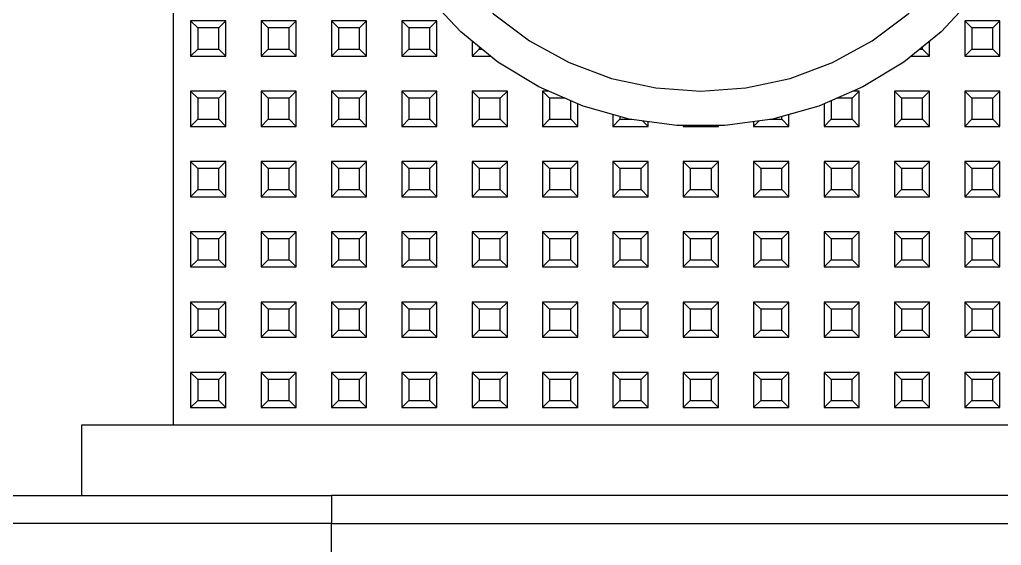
# Model space of a CAD drawing. Header units: millimetres. Extents: x 0 to 156, y 0 to 155.
# Drawn here: x 58.64 to 86.54, y 119.08 to 134.04 of the extents above; entities that cross this region are included whole.
import ezdxf

# ---------------------------------------------------------------- set-up
doc = ezdxf.new("R2010")
doc.units = ezdxf.units.MM

# ---------------------------------------------------------------- blocks, each defined once
blk = doc.blocks.new('CHINT_70dbcf6fe7c4519691b3c42ff544d895_FACE_0')
at = {"color": 141, "linetype": 'Continuous', "true_color": 0x40d9ff}
for p, q in [((63.7, 133.8), (63.5, 134)), ((63.5, 134), (63.5, 133)), ((64.5, 134), (63.5, 134)), ((64.3, 133.8), (64.5, 134)), ((64.5, 133), (64.5, 134)), ((65.7, 133.8), (65.5, 134)), ((65.5, 134), (65.5, 133)), ((66.5, 134), (65.5, 134)), ((66.3, 133.8), (66.5, 134)), ((66.5, 133), (66.5, 134)), ((67.7, 133.8), (67.5, 134)), ((67.5, 134), (67.5, 133)), ((68.5, 134), (67.5, 134)), ((68.3, 133.8), (68.5, 134)), ((68.5, 133), (68.5, 134)), ((69.7, 133.8), (69.5, 134)), ((69.5, 134), (69.5, 133)), ((70.5, 134), (69.5, 134)), ((70.3, 133.8), (70.5, 134)), ((70.5, 133), (70.5, 134)), ((85.7, 133.8), (85.5, 134)), ((85.5, 134), (85.5, 133)), ((86.5, 134), (85.5, 134)), ((86.3, 133.8), (86.5, 134)), ((86.5, 133), (86.5, 134)), ((63.7, 133.8), (63.7, 133.2)), ((64.3, 133.8), (63.7, 133.8)), ((64.3, 133.2), (64.3, 133.8)), ((65.7, 133.8), (65.7, 133.2)), ((66.3, 133.8), (65.7, 133.8)), ((66.3, 133.2), (66.3, 133.8)), ((67.7, 133.8), (67.7, 133.2)), ((68.3, 133.8), (67.7, 133.8)), ((68.3, 133.2), (68.3, 133.8)), ((69.7, 133.8), (69.7, 133.2)), ((70.3, 133.8), (69.7, 133.8)), ((70.3, 133.2), (70.3, 133.8)), ((85.7, 133.8), (85.7, 133.2)), ((86.3, 133.8), (85.7, 133.8)), ((86.3, 133.2), (86.3, 133.8)), ((71.5, 133.427), (71.5, 133)), ((84.5, 133), (84.5, 133.427)), ((63.7, 133.2), (63.5, 133)), ((63.7, 133.2), (64.3, 133.2)), ((64.3, 133.2), (64.5, 133)), ((65.7, 133.2), (65.5, 133)), ((65.7, 133.2), (66.3, 133.2)), ((66.3, 133.2), (66.5, 133)), ((67.7, 133.2), (67.5, 133)), ((67.7, 133.2), (68.3, 133.2)), ((68.3, 133.2), (68.5, 133)), ((69.7, 133.2), (69.5, 133)), ((69.7, 133.2), (70.3, 133.2)), ((70.3, 133.2), (70.5, 133)), ((71.7, 133.2), (71.5, 133)), ((71.7, 133.264), (71.7, 133.2)), ((71.7, 133.2), (71.779, 133.2)), ((84.221, 133.2), (84.3, 133.2)), ((84.3, 133.2), (84.3, 133.264)), ((84.3, 133.2), (84.5, 133)), ((85.7, 133.2), (85.5, 133)), ((85.7, 133.2), (86.3, 133.2)), ((86.3, 133.2), (86.5, 133)), ((63.5, 133), (64.5, 133)), ((65.5, 133), (66.5, 133)), ((67.5, 133), (68.5, 133)), ((69.5, 133), (70.5, 133)), ((71.5, 133), (72.025, 133)), ((83.975, 133), (84.5, 133)), ((85.5, 133), (86.5, 133)), ((63.7, 131.8), (63.5, 132)), ((63.5, 132), (63.5, 131)), ((64.5, 132), (63.5, 132)), ((64.3, 131.8), (64.5, 132)), ((64.5, 131), (64.5, 132)), ((65.7, 131.8), (65.5, 132)), ((65.5, 132), (65.5, 131)), ((66.5, 132), (65.5, 132)), ((66.3, 131.8), (66.5, 132)), ((66.5, 131), (66.5, 132)), ((67.7, 131.8), (67.5, 132)), ((67.5, 132), (67.5, 131)), ((68.5, 132), (67.5, 132)), ((68.3, 131.8), (68.5, 132)), ((68.5, 131), (68.5, 132)), ((69.7, 131.8), (69.5, 132)), ((69.5, 132), (69.5, 131)), ((70.5, 132), (69.5, 132)), ((70.3, 131.8), (70.5, 132)), ((70.5, 131), (70.5, 132)), ((71.7, 131.8), (71.5, 132)), ((71.5, 132), (71.5, 131)), ((72.5, 132), (71.5, 132)), ((72.3, 131.8), (72.5, 132)), ((72.5, 131), (72.5, 132)), ((73.7, 131.8), (73.5, 132)), ((73.5, 132), (73.5, 131)), ((73.678, 132), (73.5, 132)), ((82.3, 131.8), (82.5, 132)), ((82.5, 132), (82.322, 132)), ((82.5, 131), (82.5, 132)), ((83.7, 131.8), (83.5, 132)), ((83.5, 132), (83.5, 131)), ((84.5, 132), (83.5, 132)), ((84.3, 131.8), (84.5, 132)), ((84.5, 131), (84.5, 132)), ((85.7, 131.8), (85.5, 132)), ((85.5, 132), (85.5, 131)), ((86.5, 132), (85.5, 132)), ((86.3, 131.8), (86.5, 132)), ((86.5, 131), (86.5, 132)), ((63.7, 131.8), (63.7, 131.2)), ((64.3, 131.8), (63.7, 131.8)), ((64.3, 131.2), (64.3, 131.8)), ((65.7, 131.8), (65.7, 131.2)), ((66.3, 131.8), (65.7, 131.8)), ((66.3, 131.2), (66.3, 131.8)), ((67.7, 131.8), (67.7, 131.2)), ((68.3, 131.8), (67.7, 131.8)), ((68.3, 131.2), (68.3, 131.8)), ((69.7, 131.8), (69.7, 131.2)), ((70.3, 131.8), (69.7, 131.8)), ((70.3, 131.2), (70.3, 131.8)), ((71.7, 131.8), (71.7, 131.2)), ((72.3, 131.8), (71.7, 131.8)), ((72.3, 131.2), (72.3, 131.8)), ((73.7, 131.8), (73.7, 131.2)), ((74.139, 131.8), (73.7, 131.8)), ((74.3, 131.2), (74.3, 131.73)), ((81.7, 131.73), (81.7, 131.2)), ((82.3, 131.8), (81.861, 131.8)), ((82.3, 131.2), (82.3, 131.8)), ((83.7, 131.8), (83.7, 131.2)), ((84.3, 131.8), (83.7, 131.8)), ((84.3, 131.2), (84.3, 131.8)), ((85.7, 131.8), (85.7, 131.2)), ((86.3, 131.8), (85.7, 131.8)), ((86.3, 131.2), (86.3, 131.8)), ((74.5, 131), (74.5, 131.643)), ((81.5, 131.643), (81.5, 131)), ((63.7, 131.2), (63.5, 131)), ((63.7, 131.2), (64.3, 131.2)), ((64.3, 131.2), (64.5, 131)), ((65.7, 131.2), (65.5, 131)), ((65.7, 131.2), (66.3, 131.2)), ((66.3, 131.2), (66.5, 131)), ((67.7, 131.2), (67.5, 131)), ((67.7, 131.2), (68.3, 131.2)), ((68.3, 131.2), (68.5, 131)), ((69.7, 131.2), (69.5, 131)), ((69.7, 131.2), (70.3, 131.2)), ((70.3, 131.2), (70.5, 131)), ((71.7, 131.2), (71.5, 131)), ((71.7, 131.2), (72.3, 131.2)), ((72.3, 131.2), (72.5, 131)), ((73.7, 131.2), (73.5, 131)), ((73.7, 131.2), (74.3, 131.2)), ((74.3, 131.2), (74.5, 131)), ((75.5, 131.34), (75.5, 131)), ((75.7, 131.2), (75.5, 131)), ((75.7, 131.284), (75.7, 131.2)), ((75.7, 131.2), (76.032, 131.2)), ((76.343, 131.157), (76.5, 131)), ((76.5, 131), (76.5, 131.136)), ((79.657, 131.157), (79.5, 131)), ((79.5, 131.136), (79.5, 131)), ((79.968, 131.2), (80.3, 131.2)), ((80.3, 131.2), (80.3, 131.284)), ((80.3, 131.2), (80.5, 131)), ((80.5, 131), (80.5, 131.34)), ((81.7, 131.2), (81.5, 131)), ((81.7, 131.2), (82.3, 131.2)), ((82.3, 131.2), (82.5, 131)), ((83.7, 131.2), (83.5, 131)), ((83.7, 131.2), (84.3, 131.2)), ((84.3, 131.2), (84.5, 131)), ((85.7, 131.2), (85.5, 131)), ((85.7, 131.2), (86.3, 131.2)), ((86.3, 131.2), (86.5, 131)), ((63.5, 131), (64.5, 131)), ((65.5, 131), (66.5, 131)), ((67.5, 131), (68.5, 131)), ((69.5, 131), (70.5, 131)), ((71.5, 131), (72.5, 131)), ((73.5, 131), (74.5, 131)), ((75.5, 131), (76.5, 131)), ((77.523, 131.023), (77.5, 131)), ((77.5, 131.023), (77.5, 131)), ((77.5, 131), (78.5, 131)), ((78.477, 131.023), (78.5, 131)), ((78.5, 131), (78.5, 131.023)), ((79.5, 131), (80.5, 131)), ((81.5, 131), (82.5, 131)), ((83.5, 131), (84.5, 131)), ((85.5, 131), (86.5, 131)), ((63.7, 129.8), (63.5, 130)), ((63.5, 130), (63.5, 129)), ((64.5, 130), (63.5, 130)), ((63.7, 129.8), (63.7, 129.2)), ((64.3, 129.8), (63.7, 129.8)), ((64.3, 129.8), (64.5, 130)), ((64.3, 129.2), (64.3, 129.8)), ((64.5, 129), (64.5, 130)), ((65.7, 129.8), (65.5, 130)), ((65.5, 130), (65.5, 129)), ((66.5, 130), (65.5, 130)), ((65.7, 129.8), (65.7, 129.2)), ((66.3, 129.8), (65.7, 129.8)), ((66.3, 129.8), (66.5, 130)), ((66.3, 129.2), (66.3, 129.8)), ((66.5, 129), (66.5, 130)), ((67.7, 129.8), (67.5, 130)), ((67.5, 130), (67.5, 129)), ((68.5, 130), (67.5, 130)), ((67.7, 129.8), (67.7, 129.2)), ((68.3, 129.8), (67.7, 129.8)), ((68.3, 129.8), (68.5, 130)), ((68.3, 129.2), (68.3, 129.8)), ((68.5, 129), (68.5, 130)), ((69.7, 129.8), (69.5, 130)), ((69.5, 130), (69.5, 129)), ((70.5, 130), (69.5, 130)), ((69.7, 129.8), (69.7, 129.2)), ((70.3, 129.8), (69.7, 129.8)), ((70.3, 129.8), (70.5, 130)), ((70.3, 129.2), (70.3, 129.8)), ((70.5, 129), (70.5, 130)), ((71.7, 129.8), (71.5, 130)), ((71.5, 130), (71.5, 129)), ((72.5, 130), (71.5, 130)), ((71.7, 129.8), (71.7, 129.2)), ((72.3, 129.8), (71.7, 129.8)), ((72.3, 129.8), (72.5, 130)), ((72.3, 129.2), (72.3, 129.8)), ((72.5, 129), (72.5, 130)), ((73.7, 129.8), (73.5, 130)), ((73.5, 130), (73.5, 129)), ((74.5, 130), (73.5, 130)), ((73.7, 129.8), (73.7, 129.2)), ((74.3, 129.8), (73.7, 129.8)), ((74.3, 129.8), (74.5, 130)), ((74.3, 129.2), (74.3, 129.8)), ((74.5, 129), (74.5, 130)), ((75.7, 129.8), (75.5, 130)), ((75.5, 130), (75.5, 129)), ((76.5, 130), (75.5, 130)), ((75.7, 129.8), (75.7, 129.2)), ((76.3, 129.8), (75.7, 129.8)), ((76.3, 129.8), (76.5, 130)), ((76.3, 129.2), (76.3, 129.8)), ((76.5, 129), (76.5, 130)), ((77.7, 129.8), (77.5, 130)), ((77.5, 130), (77.5, 129)), ((78.5, 130), (77.5, 130)), ((77.7, 129.8), (77.7, 129.2)), ((78.3, 129.8), (77.7, 129.8)), ((78.3, 129.8), (78.5, 130)), ((78.3, 129.2), (78.3, 129.8)), ((78.5, 129), (78.5, 130)), ((79.7, 129.8), (79.5, 130)), ((79.5, 130), (79.5, 129)), ((80.5, 130), (79.5, 130)), ((79.7, 129.8), (79.7, 129.2)), ((80.3, 129.8), (79.7, 129.8)), ((80.3, 129.8), (80.5, 130)), ((80.3, 129.2), (80.3, 129.8)), ((80.5, 129), (80.5, 130)), ((81.7, 129.8), (81.5, 130)), ((81.5, 130), (81.5, 129)), ((82.5, 130), (81.5, 130)), ((81.7, 129.8), (81.7, 129.2)), ((82.3, 129.8), (81.7, 129.8)), ((82.3, 129.8), (82.5, 130)), ((82.3, 129.2), (82.3, 129.8)), ((82.5, 129), (82.5, 130)), ((83.7, 129.8), (83.5, 130)), ((83.5, 130), (83.5, 129)), ((84.5, 130), (83.5, 130)), ((83.7, 129.8), (83.7, 129.2)), ((84.3, 129.8), (83.7, 129.8)), ((84.3, 129.8), (84.5, 130)), ((84.3, 129.2), (84.3, 129.8)), ((84.5, 129), (84.5, 130)), ((85.7, 129.8), (85.5, 130)), ((85.5, 130), (85.5, 129)), ((86.5, 130), (85.5, 130)), ((85.7, 129.8), (85.7, 129.2)), ((86.3, 129.8), (85.7, 129.8)), ((86.3, 129.8), (86.5, 130)), ((86.3, 129.2), (86.3, 129.8)), ((86.5, 129), (86.5, 130)), ((63.7, 129.2), (63.5, 129)), ((63.7, 129.2), (64.3, 129.2)), ((64.3, 129.2), (64.5, 129)), ((65.7, 129.2), (65.5, 129)), ((65.7, 129.2), (66.3, 129.2)), ((66.3, 129.2), (66.5, 129)), ((67.7, 129.2), (67.5, 129)), ((67.7, 129.2), (68.3, 129.2)), ((68.3, 129.2), (68.5, 129)), ((69.7, 129.2), (69.5, 129)), ((69.7, 129.2), (70.3, 129.2)), ((70.3, 129.2), (70.5, 129)), ((71.7, 129.2), (71.5, 129)), ((71.7, 129.2), (72.3, 129.2)), ((72.3, 129.2), (72.5, 129)), ((73.7, 129.2), (73.5, 129)), ((73.7, 129.2), (74.3, 129.2)), ((74.3, 129.2), (74.5, 129)), ((75.7, 129.2), (75.5, 129)), ((75.7, 129.2), (76.3, 129.2)), ((76.3, 129.2), (76.5, 129)), ((77.7, 129.2), (77.5, 129)), ((77.7, 129.2), (78.3, 129.2)), ((78.3, 129.2), (78.5, 129)), ((79.7, 129.2), (79.5, 129)), ((79.7, 129.2), (80.3, 129.2)), ((80.3, 129.2), (80.5, 129)), ((81.7, 129.2), (81.5, 129)), ((81.7, 129.2), (82.3, 129.2)), ((82.3, 129.2), (82.5, 129)), ((83.7, 129.2), (83.5, 129)), ((83.7, 129.2), (84.3, 129.2)), ((84.3, 129.2), (84.5, 129)), ((85.7, 129.2), (85.5, 129)), ((85.7, 129.2), (86.3, 129.2)), ((86.3, 129.2), (86.5, 129)), ((63.5, 129), (64.5, 129)), ((65.5, 129), (66.5, 129)), ((67.5, 129), (68.5, 129)), ((69.5, 129), (70.5, 129)), ((71.5, 129), (72.5, 129)), ((73.5, 129), (74.5, 129)), ((75.5, 129), (76.5, 129)), ((77.5, 129), (78.5, 129)), ((79.5, 129), (80.5, 129)), ((81.5, 129), (82.5, 129)), ((83.5, 129), (84.5, 129)), ((85.5, 129), (86.5, 129)), ((63.7, 127.8), (63.5, 128)), ((63.5, 128), (63.5, 127)), ((64.5, 128), (63.5, 128)), ((63.7, 127.8), (63.7, 127.2)), ((64.3, 127.8), (63.7, 127.8)), ((64.3, 127.8), (64.5, 128)), ((64.3, 127.2), (64.3, 127.8)), ((64.5, 127), (64.5, 128)), ((65.7, 127.8), (65.5, 128)), ((65.5, 128), (65.5, 127)), ((66.5, 128), (65.5, 128)), ((65.7, 127.8), (65.7, 127.2)), ((66.3, 127.8), (65.7, 127.8)), ((66.3, 127.8), (66.5, 128)), ((66.3, 127.2), (66.3, 127.8)), ((66.5, 127), (66.5, 128)), ((67.7, 127.8), (67.5, 128)), ((67.5, 128), (67.5, 127)), ((68.5, 128), (67.5, 128)), ((67.7, 127.8), (67.7, 127.2)), ((68.3, 127.8), (67.7, 127.8)), ((68.3, 127.8), (68.5, 128)), ((68.3, 127.2), (68.3, 127.8)), ((68.5, 127), (68.5, 128)), ((69.7, 127.8), (69.5, 128)), ((69.5, 128), (69.5, 127)), ((70.5, 128), (69.5, 128)), ((69.7, 127.8), (69.7, 127.2)), ((70.3, 127.8), (69.7, 127.8)), ((70.3, 127.8), (70.5, 128)), ((70.3, 127.2), (70.3, 127.8)), ((70.5, 127), (70.5, 128)), ((71.7, 127.8), (71.5, 128)), ((71.5, 128), (71.5, 127)), ((72.5, 128), (71.5, 128)), ((71.7, 127.8), (71.7, 127.2)), ((72.3, 127.8), (71.7, 127.8)), ((72.3, 127.8), (72.5, 128)), ((72.3, 127.2), (72.3, 127.8)), ((72.5, 127), (72.5, 128)), ((73.7, 127.8), (73.5, 128)), ((73.5, 128), (73.5, 127)), ((74.5, 128), (73.5, 128)), ((73.7, 127.8), (73.7, 127.2)), ((74.3, 127.8), (73.7, 127.8)), ((74.3, 127.8), (74.5, 128)), ((74.3, 127.2), (74.3, 127.8)), ((74.5, 127), (74.5, 128)), ((75.7, 127.8), (75.5, 128)), ((75.5, 128), (75.5, 127)), ((76.5, 128), (75.5, 128)), ((75.7, 127.8), (75.7, 127.2)), ((76.3, 127.8), (75.7, 127.8)), ((76.3, 127.8), (76.5, 128)), ((76.3, 127.2), (76.3, 127.8)), ((76.5, 127), (76.5, 128)), ((77.7, 127.8), (77.5, 128)), ((77.5, 128), (77.5, 127)), ((78.5, 128), (77.5, 128)), ((77.7, 127.8), (77.7, 127.2)), ((78.3, 127.8), (77.7, 127.8)), ((78.3, 127.8), (78.5, 128)), ((78.3, 127.2), (78.3, 127.8)), ((78.5, 127), (78.5, 128)), ((79.7, 127.8), (79.5, 128)), ((79.5, 128), (79.5, 127)), ((80.5, 128), (79.5, 128)), ((79.7, 127.8), (79.7, 127.2)), ((80.3, 127.8), (79.7, 127.8)), ((80.3, 127.8), (80.5, 128)), ((80.3, 127.2), (80.3, 127.8)), ((80.5, 127), (80.5, 128)), ((81.7, 127.8), (81.5, 128)), ((81.5, 128), (81.5, 127)), ((82.5, 128), (81.5, 128)), ((81.7, 127.8), (81.7, 127.2)), ((82.3, 127.8), (81.7, 127.8)), ((82.3, 127.8), (82.5, 128)), ((82.3, 127.2), (82.3, 127.8)), ((82.5, 127), (82.5, 128)), ((83.7, 127.8), (83.5, 128)), ((83.5, 128), (83.5, 127)), ((84.5, 128), (83.5, 128)), ((83.7, 127.8), (83.7, 127.2)), ((84.3, 127.8), (83.7, 127.8)), ((84.3, 127.8), (84.5, 128)), ((84.3, 127.2), (84.3, 127.8)), ((84.5, 127), (84.5, 128)), ((85.7, 127.8), (85.5, 128)), ((85.5, 128), (85.5, 127)), ((86.5, 128), (85.5, 128)), ((85.7, 127.8), (85.7, 127.2)), ((86.3, 127.8), (85.7, 127.8)), ((86.3, 127.8), (86.5, 128)), ((86.3, 127.2), (86.3, 127.8)), ((86.5, 127), (86.5, 128)), ((63.7, 127.2), (63.5, 127)), ((63.5, 127), (64.5, 127)), ((63.7, 127.2), (64.3, 127.2)), ((64.3, 127.2), (64.5, 127)), ((65.7, 127.2), (65.5, 127)), ((65.5, 127), (66.5, 127)), ((65.7, 127.2), (66.3, 127.2)), ((66.3, 127.2), (66.5, 127)), ((67.7, 127.2), (67.5, 127)), ((67.5, 127), (68.5, 127)), ((67.7, 127.2), (68.3, 127.2)), ((68.3, 127.2), (68.5, 127)), ((69.7, 127.2), (69.5, 127)), ((69.5, 127), (70.5, 127)), ((69.7, 127.2), (70.3, 127.2)), ((70.3, 127.2), (70.5, 127)), ((71.7, 127.2), (71.5, 127)), ((71.5, 127), (72.5, 127)), ((71.7, 127.2), (72.3, 127.2)), ((72.3, 127.2), (72.5, 127)), ((73.7, 127.2), (73.5, 127)), ((73.5, 127), (74.5, 127)), ((73.7, 127.2), (74.3, 127.2)), ((74.3, 127.2), (74.5, 127)), ((75.7, 127.2), (75.5, 127)), ((75.5, 127), (76.5, 127)), ((75.7, 127.2), (76.3, 127.2)), ((76.3, 127.2), (76.5, 127)), ((77.7, 127.2), (77.5, 127)), ((77.5, 127), (78.5, 127)), ((77.7, 127.2), (78.3, 127.2)), ((78.3, 127.2), (78.5, 127)), ((79.7, 127.2), (79.5, 127)), ((79.5, 127), (80.5, 127)), ((79.7, 127.2), (80.3, 127.2)), ((80.3, 127.2), (80.5, 127)), ((81.7, 127.2), (81.5, 127)), ((81.5, 127), (82.5, 127)), ((81.7, 127.2), (82.3, 127.2)), ((82.3, 127.2), (82.5, 127)), ((83.7, 127.2), (83.5, 127)), ((83.5, 127), (84.5, 127)), ((83.7, 127.2), (84.3, 127.2)), ((84.3, 127.2), (84.5, 127)), ((85.7, 127.2), (85.5, 127)), ((85.5, 127), (86.5, 127)), ((85.7, 127.2), (86.3, 127.2)), ((86.3, 127.2), (86.5, 127)), ((63.7, 125.8), (63.5, 126)), ((63.5, 126), (63.5, 125)), ((64.5, 126), (63.5, 126)), ((64.3, 125.8), (64.5, 126)), ((64.5, 125), (64.5, 126)), ((65.7, 125.8), (65.5, 126)), ((65.5, 126), (65.5, 125)), ((66.5, 126), (65.5, 126)), ((66.3, 125.8), (66.5, 126)), ((66.5, 125), (66.5, 126)), ((67.7, 125.8), (67.5, 126)), ((67.5, 126), (67.5, 125)), ((68.5, 126), (67.5, 126)), ((68.3, 125.8), (68.5, 126)), ((68.5, 125), (68.5, 126)), ((69.7, 125.8), (69.5, 126)), ((69.5, 126), (69.5, 125)), ((70.5, 126), (69.5, 126)), ((70.3, 125.8), (70.5, 126)), ((70.5, 125), (70.5, 126)), ((71.7, 125.8), (71.5, 126)), ((71.5, 126), (71.5, 125)), ((72.5, 126), (71.5, 126)), ((72.3, 125.8), (72.5, 126)), ((72.5, 125), (72.5, 126)), ((73.7, 125.8), (73.5, 126)), ((73.5, 126), (73.5, 125)), ((74.5, 126), (73.5, 126)), ((74.3, 125.8), (74.5, 126)), ((74.5, 125), (74.5, 126)), ((75.7, 125.8), (75.5, 126)), ((75.5, 126), (75.5, 125)), ((76.5, 126), (75.5, 126)), ((76.3, 125.8), (76.5, 126)), ((76.5, 125), (76.5, 126)), ((77.7, 125.8), (77.5, 126)), ((77.5, 126), (77.5, 125)), ((78.5, 126), (77.5, 126)), ((78.3, 125.8), (78.5, 126)), ((78.5, 125), (78.5, 126)), ((79.7, 125.8), (79.5, 126)), ((79.5, 126), (79.5, 125)), ((80.5, 126), (79.5, 126)), ((80.3, 125.8), (80.5, 126)), ((80.5, 125), (80.5, 126)), ((81.7, 125.8), (81.5, 126)), ((81.5, 126), (81.5, 125)), ((82.5, 126), (81.5, 126)), ((82.3, 125.8), (82.5, 126)), ((82.5, 125), (82.5, 126)), ((83.7, 125.8), (83.5, 126)), ((83.5, 126), (83.5, 125)), ((84.5, 126), (83.5, 126)), ((84.3, 125.8), (84.5, 126)), ((84.5, 125), (84.5, 126)), ((85.7, 125.8), (85.5, 126)), ((85.5, 126), (85.5, 125)), ((86.5, 126), (85.5, 126)), ((86.3, 125.8), (86.5, 126)), ((86.5, 125), (86.5, 126)), ((63.7, 125.8), (63.7, 125.2)), ((64.3, 125.8), (63.7, 125.8)), ((64.3, 125.2), (64.3, 125.8)), ((65.7, 125.8), (65.7, 125.2)), ((66.3, 125.8), (65.7, 125.8)), ((66.3, 125.2), (66.3, 125.8)), ((67.7, 125.8), (67.7, 125.2)), ((68.3, 125.8), (67.7, 125.8)), ((68.3, 125.2), (68.3, 125.8)), ((69.7, 125.8), (69.7, 125.2)), ((70.3, 125.8), (69.7, 125.8)), ((70.3, 125.2), (70.3, 125.8)), ((71.7, 125.8), (71.7, 125.2)), ((72.3, 125.8), (71.7, 125.8)), ((72.3, 125.2), (72.3, 125.8)), ((73.7, 125.8), (73.7, 125.2)), ((74.3, 125.8), (73.7, 125.8)), ((74.3, 125.2), (74.3, 125.8)), ((75.7, 125.8), (75.7, 125.2)), ((76.3, 125.8), (75.7, 125.8)), ((76.3, 125.2), (76.3, 125.8)), ((77.7, 125.8), (77.7, 125.2)), ((78.3, 125.8), (77.7, 125.8)), ((78.3, 125.2), (78.3, 125.8)), ((79.7, 125.8), (79.7, 125.2)), ((80.3, 125.8), (79.7, 125.8)), ((80.3, 125.2), (80.3, 125.8)), ((81.7, 125.8), (81.7, 125.2)), ((82.3, 125.8), (81.7, 125.8)), ((82.3, 125.2), (82.3, 125.8)), ((83.7, 125.8), (83.7, 125.2)), ((84.3, 125.8), (83.7, 125.8)), ((84.3, 125.2), (84.3, 125.8)), ((85.7, 125.8), (85.7, 125.2)), ((86.3, 125.8), (85.7, 125.8)), ((86.3, 125.2), (86.3, 125.8)), ((63.7, 125.2), (63.5, 125)), ((63.5, 125), (64.5, 125)), ((63.7, 125.2), (64.3, 125.2)), ((64.3, 125.2), (64.5, 125)), ((65.7, 125.2), (65.5, 125)), ((65.5, 125), (66.5, 125)), ((65.7, 125.2), (66.3, 125.2)), ((66.3, 125.2), (66.5, 125)), ((67.7, 125.2), (67.5, 125)), ((67.5, 125), (68.5, 125)), ((67.7, 125.2), (68.3, 125.2)), ((68.3, 125.2), (68.5, 125)), ((69.7, 125.2), (69.5, 125)), ((69.5, 125), (70.5, 125)), ((69.7, 125.2), (70.3, 125.2)), ((70.3, 125.2), (70.5, 125)), ((71.7, 125.2), (71.5, 125)), ((71.5, 125), (72.5, 125)), ((71.7, 125.2), (72.3, 125.2)), ((72.3, 125.2), (72.5, 125)), ((73.7, 125.2), (73.5, 125)), ((73.5, 125), (74.5, 125)), ((73.7, 125.2), (74.3, 125.2)), ((74.3, 125.2), (74.5, 125)), ((75.7, 125.2), (75.5, 125)), ((75.5, 125), (76.5, 125)), ((75.7, 125.2), (76.3, 125.2)), ((76.3, 125.2), (76.5, 125)), ((77.7, 125.2), (77.5, 125)), ((77.5, 125), (78.5, 125)), ((77.7, 125.2), (78.3, 125.2)), ((78.3, 125.2), (78.5, 125)), ((79.7, 125.2), (79.5, 125)), ((79.5, 125), (80.5, 125)), ((79.7, 125.2), (80.3, 125.2)), ((80.3, 125.2), (80.5, 125)), ((81.7, 125.2), (81.5, 125)), ((81.5, 125), (82.5, 125)), ((81.7, 125.2), (82.3, 125.2)), ((82.3, 125.2), (82.5, 125)), ((83.7, 125.2), (83.5, 125)), ((83.5, 125), (84.5, 125)), ((83.7, 125.2), (84.3, 125.2)), ((84.3, 125.2), (84.5, 125)), ((85.7, 125.2), (85.5, 125)), ((85.5, 125), (86.5, 125)), ((85.7, 125.2), (86.3, 125.2)), ((86.3, 125.2), (86.5, 125)), ((63.7, 123.8), (63.5, 124)), ((63.5, 124), (63.5, 123)), ((64.5, 124), (63.5, 124)), ((64.3, 123.8), (64.5, 124)), ((64.5, 123), (64.5, 124)), ((65.7, 123.8), (65.5, 124)), ((65.5, 124), (65.5, 123)), ((66.5, 124), (65.5, 124)), ((66.3, 123.8), (66.5, 124)), ((66.5, 123), (66.5, 124)), ((67.7, 123.8), (67.5, 124)), ((67.5, 124), (67.5, 123)), ((68.5, 124), (67.5, 124)), ((68.3, 123.8), (68.5, 124)), ((68.5, 123), (68.5, 124)), ((69.7, 123.8), (69.5, 124)), ((69.5, 124), (69.5, 123)), ((70.5, 124), (69.5, 124)), ((70.3, 123.8), (70.5, 124)), ((70.5, 123), (70.5, 124)), ((71.7, 123.8), (71.5, 124)), ((71.5, 124), (71.5, 123)), ((72.5, 124), (71.5, 124)), ((72.3, 123.8), (72.5, 124)), ((72.5, 123), (72.5, 124)), ((73.7, 123.8), (73.5, 124)), ((73.5, 124), (73.5, 123)), ((74.5, 124), (73.5, 124)), ((74.3, 123.8), (74.5, 124)), ((74.5, 123), (74.5, 124)), ((75.7, 123.8), (75.5, 124)), ((75.5, 124), (75.5, 123)), ((76.5, 124), (75.5, 124)), ((76.3, 123.8), (76.5, 124)), ((76.5, 123), (76.5, 124)), ((77.7, 123.8), (77.5, 124)), ((77.5, 124), (77.5, 123)), ((78.5, 124), (77.5, 124)), ((78.3, 123.8), (78.5, 124)), ((78.5, 123), (78.5, 124)), ((79.7, 123.8), (79.5, 124)), ((79.5, 124), (79.5, 123)), ((80.5, 124), (79.5, 124)), ((80.3, 123.8), (80.5, 124)), ((80.5, 123), (80.5, 124)), ((81.7, 123.8), (81.5, 124)), ((81.5, 124), (81.5, 123)), ((82.5, 124), (81.5, 124)), ((82.3, 123.8), (82.5, 124)), ((82.5, 123), (82.5, 124)), ((83.7, 123.8), (83.5, 124)), ((83.5, 124), (83.5, 123)), ((84.5, 124), (83.5, 124)), ((84.3, 123.8), (84.5, 124)), ((84.5, 123), (84.5, 124)), ((85.7, 123.8), (85.5, 124)), ((85.5, 124), (85.5, 123)), ((86.5, 124), (85.5, 124)), ((86.3, 123.8), (86.5, 124)), ((86.5, 123), (86.5, 124)), ((63.7, 123.8), (63.7, 123.2)), ((64.3, 123.8), (63.7, 123.8)), ((64.3, 123.2), (64.3, 123.8)), ((65.7, 123.8), (65.7, 123.2)), ((66.3, 123.8), (65.7, 123.8)), ((66.3, 123.2), (66.3, 123.8)), ((67.7, 123.8), (67.7, 123.2)), ((68.3, 123.8), (67.7, 123.8)), ((68.3, 123.2), (68.3, 123.8)), ((69.7, 123.8), (69.7, 123.2)), ((70.3, 123.8), (69.7, 123.8)), ((70.3, 123.2), (70.3, 123.8)), ((71.7, 123.8), (71.7, 123.2)), ((72.3, 123.8), (71.7, 123.8)), ((72.3, 123.2), (72.3, 123.8)), ((73.7, 123.8), (73.7, 123.2)), ((74.3, 123.8), (73.7, 123.8)), ((74.3, 123.2), (74.3, 123.8)), ((75.7, 123.8), (75.7, 123.2)), ((76.3, 123.8), (75.7, 123.8)), ((76.3, 123.2), (76.3, 123.8)), ((77.7, 123.8), (77.7, 123.2)), ((78.3, 123.8), (77.7, 123.8)), ((78.3, 123.2), (78.3, 123.8)), ((79.7, 123.8), (79.7, 123.2)), ((80.3, 123.8), (79.7, 123.8)), ((80.3, 123.2), (80.3, 123.8)), ((81.7, 123.8), (81.7, 123.2)), ((82.3, 123.8), (81.7, 123.8)), ((82.3, 123.2), (82.3, 123.8)), ((83.7, 123.8), (83.7, 123.2)), ((84.3, 123.8), (83.7, 123.8)), ((84.3, 123.2), (84.3, 123.8)), ((85.7, 123.8), (85.7, 123.2)), ((86.3, 123.8), (85.7, 123.8)), ((86.3, 123.2), (86.3, 123.8)), ((63.7, 123.2), (63.5, 123)), ((63.7, 123.2), (64.3, 123.2)), ((64.3, 123.2), (64.5, 123)), ((65.7, 123.2), (65.5, 123)), ((65.7, 123.2), (66.3, 123.2)), ((66.3, 123.2), (66.5, 123)), ((67.7, 123.2), (67.5, 123)), ((67.7, 123.2), (68.3, 123.2)), ((68.3, 123.2), (68.5, 123)), ((69.7, 123.2), (69.5, 123)), ((69.7, 123.2), (70.3, 123.2)), ((70.3, 123.2), (70.5, 123)), ((71.7, 123.2), (71.5, 123)), ((71.7, 123.2), (72.3, 123.2)), ((72.3, 123.2), (72.5, 123)), ((73.7, 123.2), (73.5, 123)), ((73.7, 123.2), (74.3, 123.2)), ((74.3, 123.2), (74.5, 123)), ((75.7, 123.2), (75.5, 123)), ((75.7, 123.2), (76.3, 123.2)), ((76.3, 123.2), (76.5, 123)), ((77.7, 123.2), (77.5, 123)), ((77.7, 123.2), (78.3, 123.2)), ((78.3, 123.2), (78.5, 123)), ((79.7, 123.2), (79.5, 123)), ((79.7, 123.2), (80.3, 123.2)), ((80.3, 123.2), (80.5, 123)), ((81.7, 123.2), (81.5, 123)), ((81.7, 123.2), (82.3, 123.2)), ((82.3, 123.2), (82.5, 123)), ((83.7, 123.2), (83.5, 123)), ((83.7, 123.2), (84.3, 123.2)), ((84.3, 123.2), (84.5, 123)), ((85.7, 123.2), (85.5, 123)), ((85.7, 123.2), (86.3, 123.2)), ((86.3, 123.2), (86.5, 123)), ((63.5, 123), (64.5, 123)), ((65.5, 123), (66.5, 123)), ((67.5, 123), (68.5, 123)), ((69.5, 123), (70.5, 123)), ((71.5, 123), (72.5, 123)), ((73.5, 123), (74.5, 123)), ((75.5, 123), (76.5, 123)), ((77.5, 123), (78.5, 123)), ((79.5, 123), (80.5, 123)), ((81.5, 123), (82.5, 123)), ((83.5, 123), (84.5, 123)), ((85.5, 123), (86.5, 123)), ((88.5, 120.5), (67.5, 120.5)), ((67.5, 120.5), (67.5, 119.7)), ((67.5, 119.7), (88.5, 119.7))]:
    blk.add_line(p, q, dxfattribs=at)
for points in [[(64, 153), (63, 152), (63, 122.5)], [(88, 141), (87.907, 139.638), (87.629, 138.302), (87.172, 137.016), (86.544, 135.804), (85.757, 134.689), (84.826, 133.692), (83.767, 132.83), (82.601, 132.121), (81.349, 131.577), (80.035, 131.209), (78.682, 131.023), (77.318, 131.023), (75.965, 131.209), (74.651, 131.577), (73.399, 132.121), (72.233, 132.83), (71.174, 133.692), (70.243, 134.689), (69.456, 135.804), (68.828, 137.016), (68.371, 138.302), (68.093, 139.638), (68, 141)], [(69, 141), (69.092, 139.719), (69.365, 138.464), (69.813, 137.261), (70.429, 136.134), (71.198, 135.106), (72.106, 134.198), (73.134, 133.429), (74.261, 132.813), (75.464, 132.365), (76.719, 132.092), (78, 132), (79.281, 132.092), (80.536, 132.365), (81.739, 132.813), (82.866, 133.429), (83.894, 134.198), (84.802, 135.106), (85.571, 136.134), (86.187, 137.261), (86.635, 138.464), (86.908, 139.719), (87, 141)], [(95.6, 120.5), (95.6, 122.5), (60.4, 122.5), (60.4, 120.5)], [(67.5, 119.7), (49, 119.7), (49, 120.5), (67.5, 120.5)], [(88.5, 119.7), (88.5, 113.5), (88.425, 112.832), (88.203, 112.198), (87.845, 111.63), (87.37, 111.155), (86.802, 110.797), (86.168, 110.575), (85.5, 110.5), (70.5, 110.5), (69.832, 110.575), (69.198, 110.797), (68.63, 111.155), (68.155, 111.63), (67.797, 112.198), (67.575, 112.832), (67.5, 113.5), (67.5, 119.7)]]:
    blk.add_lwpolyline(points, dxfattribs=at)
blk = doc.blocks.new('CHINT_70dbcf6fe7c4519691b3c42ff544d895')
at = {"color": 141, "true_color": 0x40d9ff}
blk.add_blockref('CHINT_70dbcf6fe7c4519691b3c42ff544d895_FACE_0', (0, 0), dxfattribs=at)

msp = doc.modelspace()

# ---------------------------------------------------------------- block references
at = {"color": 141, "true_color": 0x40d9ff}
msp.add_blockref('CHINT_70dbcf6fe7c4519691b3c42ff544d895', (0, 0), dxfattribs=at)

doc.saveas('drawing.dxf')
